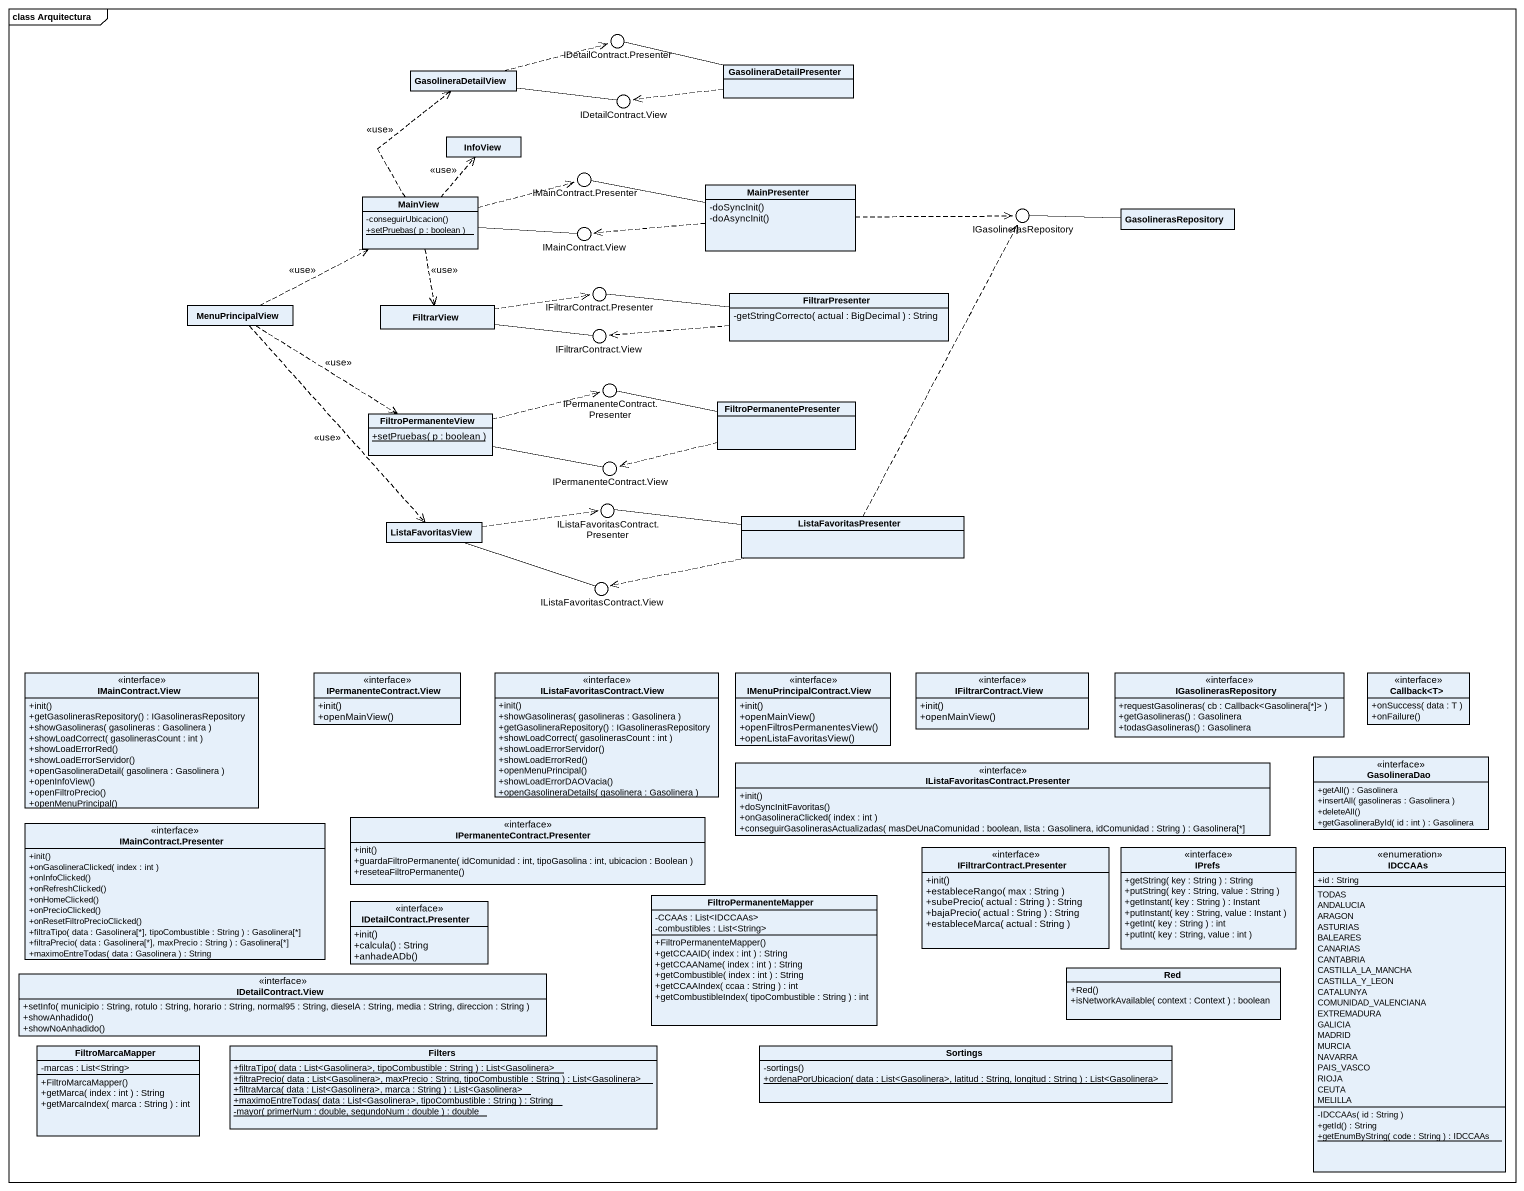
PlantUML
@startuml
mainframe class Arquitectura
allowmixing
hide circle
hide empty members
skinparam classAttributeIconSize 0
() "IDetailContract.Presenter" as IDetailContract_Presenter
class GasolineraDetailView
class GasolineraDetailPresenter
() "IDetailContract.View" as IDetailContract_View
class InfoView
() "IMainContract.Presenter" as IMainContract_Presenter
class MainPresenter {
  -doSyncInit()
  -doAsyncInit()
}
class MainView {
  -conseguirUbicacion()
  {static} +setPruebas( p : boolean )
}
() "IMainContract.View" as IMainContract_View
() IGasolinerasRepository
class GasolinerasRepository
class MenuPrincipalView
class FiltrarView
() "IFiltrarContract.Presenter" as IFiltrarContract_Presenter
class FiltrarPresenter {
  -getStringCorrecto( actual : BigDecimal ) : String
}
() "IFiltrarContract.View" as IFiltrarContract_View
() "IPermanenteContract.Presenter" as IPermanenteContract
class FiltroPermanenteView {
  {static} +setPruebas( p : boolean )
}
class FiltroPermanentePresenter
() "IPermanenteContract.View" as IPermanenteContract_View
() "IListaFavoritasContract.Presenter" as IListaFavoritasContract
class ListaFavoritasView
class ListaFavoritasPresenter
() "IListaFavoritasContract.View" as IListaFavoritasContract_View
interface "IMainContract.View" as IMainContract_View_2 {
  +init()
  +getGasolinerasRepository() : IGasolinerasRepository
  +showGasolineras( gasolineras : Gasolinera )
  +showLoadCorrect( gasolinerasCount : int )
  +showLoadErrorRed()
  +showLoadErrorServidor()
  +openGasolineraDetail( gasolinera : Gasolinera )
  +openInfoView()
  +openFiltroPrecio()
  +openMenuPrincipal()
}
interface "IPermanenteContract.View" as IPermanenteContract_View_2 {
  +init()
  +openMainView()
}
interface "IListaFavoritasContract.View" as IListaFavoritasContract_View_2 {
  +init()
  +showGasolineras( gasolineras : Gasolinera )
  +getGasolineraRepository() : IGasolinerasRepository
  +showLoadCorrect( gasolinerasCount : int )
  +showLoadErrorServidor()
  +showLoadErrorRed()
  +openMenuPrincipal()
  +showLoadErrorDAOVacia()
  +openGasolineraDetails( gasolinera : Gasolinera )
}
interface "IMenuPrincipalContract.View" as IMenuPrincipalContract_View {
  +init()
  +openMainView()
  +openFiltrosPermanentesView()
  +openListaFavoritasView()
}
interface "IFiltrarContract.View" as IFiltrarContract_View_2 {
  +init()
  +openMainView()
}
interface "IGasolinerasRepository" as IGasolinerasRepository_2 {
  +requestGasolineras( cb : Callback<Gasolinera[*]> )
  +getGasolineras() : Gasolinera
  +todasGasolineras() : Gasolinera
}
interface "Callback<T>" as Callback_T {
  +onSuccess( data : T )
  +onFailure()
}
interface "IListaFavoritasContract.Presenter" as IListaFavoritasContract_2 {
  +init()
  +doSyncInitFavoritas()
  +onGasolineraClicked( index : int )
  +conseguirGasolinerasActualizadas( masDeUnaComunidad : boolean, lista : Gasolinera, idComunidad : String ) : Gasolinera[*]
}
interface GasolineraDao {
  +getAll() : Gasolinera
  +insertAll( gasolineras : Gasolinera )
  +deleteAll()
  +getGasolineraById( id : int ) : Gasolinera
}
interface "IMainContract.Presenter" as IMainContract_Presenter_2 {
  +init()
  +onGasolineraClicked( index : int )
  +onInfoClicked()
  +onRefreshClicked()
  +onHomeClicked()
  +onPrecioClicked()
  +onResetFiltroPrecioClicked()
  +filtraTipo( data : Gasolinera[*], tipoCombustible : String ) : Gasolinera[*]
  +filtraPrecio( data : Gasolinera[*], maxPrecio : String ) : Gasolinera[*]
  +maximoEntreTodas( data : Gasolinera ) : String
}
interface "IPermanenteContract.Presenter" as IPermanenteContract_2 {
  +init()
  +guardaFiltroPermanente( idComunidad : int, tipoGasolina : int, ubicacion : Boolean )
  +reseteaFiltroPermanente()
}
interface "IFiltrarContract.Presenter" as IFiltrarContract_Presenter_2 {
  +init()
  +estableceRango( max : String )
  +subePrecio( actual : String ) : String
  +bajaPrecio( actual : String ) : String
  +estableceMarca( actual : String )
}
interface IPrefs {
  +getString( key : String ) : String
  +putString( key : String, value : String )
  +getInstant( key : String ) : Instant
  +putInstant( key : String, value : Instant )
  +getInt( key : String ) : int
  +putInt( key : String, value : int )
}
enum IDCCAAs {
  +id : String
  TODAS
  ANDALUCIA
  ARAGON
  ASTURIAS
  BALEARES
  CANARIAS
  CANTABRIA
  CASTILLA_LA_MANCHA
  CASTILLA_Y_LEON
  CATALUNYA
  COMUNIDAD_VALENCIANA
  EXTREMADURA
  GALICIA
  MADRID
  MURCIA
  NAVARRA
  PAIS_VASCO
  RIOJA
  CEUTA
  MELILLA
  -IDCCAAs( id : String )
  +getId() : String
  {static} +getEnumByString( code : String ) : IDCCAAs
}
interface "IDetailContract.Presenter" as IDetailContract_Presenter_2 {
  +init()
  +calcula() : String
  +anhadeADb()
}
class FiltroPermanenteMapper {
  -CCAAs : List<IDCCAAs>
  -combustibles : List<String>
  +FiltroPermanenteMapper()
  +getCCAAID( index : int ) : String
  +getCCAAName( index : int ) : String
  +getCombustible( index : int ) : String
  +getCCAAIndex( ccaa : String ) : int
  +getCombustibleIndex( tipoCombustible : String ) : int
}
class Red {
  +Red()
  +isNetworkAvailable( context : Context ) : boolean
}
interface "IDetailContract.View" as IDetailContract_View_2 {
  +setInfo( municipio : String, rotulo : String, horario : String, normal95 : String, dieselA : String, media : String, direccion : String )
  +showAnhadido()
  +showNoAnhadido()
}
class FiltroMarcaMapper {
  -marcas : List<String>
  +FiltroMarcaMapper()
  +getMarca( index : int ) : String
  +getMarcaIndex( marca : String ) : int
}
class Filters {
  {static} +filtraTipo( data : List<Gasolinera>, tipoCombustible : String ) : List<Gasolinera>
  {static} +filtraPrecio( data : List<Gasolinera>, maxPrecio : String, tipoCombustible : String ) : List<Gasolinera>
  {static} +filtraMarca( data : List<Gasolinera>, marca : String ) : List<Gasolinera>
  {static} +maximoEntreTodas( data : List<Gasolinera>, tipoCombustible : String ) : String
  {static} -mayor( primerNum : double, segundoNum : double ) : double
}
class Sortings {
  -sortings()
  {static} +ordenaPorUbicacion( data : List<Gasolinera>, latitud : String, longitud : String ) : List<Gasolinera>
}
GasolineraDetailView .right.> IDetailContract_Presenter
GasolineraDetailView -right- IDetailContract_View
GasolineraDetailPresenter -left- IDetailContract_Presenter
GasolineraDetailPresenter .left.> IDetailContract_View
MainPresenter -left- IMainContract_Presenter
MainPresenter .left.> IMainContract_View
MainPresenter .right.> IGasolinerasRepository
MainView .up.> GasolineraDetailView : <<use>>
MainView .up.> InfoView : <<use>>
MainView .right.> IMainContract_Presenter
MainView -right- IMainContract_View
MainView ..> FiltrarView : <<use>>
GasolinerasRepository -left- IGasolinerasRepository
MenuPrincipalView .right.> MainView : <<use>>
MenuPrincipalView ..> FiltroPermanenteView : <<use>>
MenuPrincipalView ..> ListaFavoritasView : <<use>>
FiltrarView .right.> IFiltrarContract_Presenter
FiltrarView -right- IFiltrarContract_View
FiltrarPresenter -left- IFiltrarContract_Presenter
FiltrarPresenter .left.> IFiltrarContract_View
FiltroPermanenteView .right.> IPermanenteContract
FiltroPermanenteView -right- IPermanenteContract_View
FiltroPermanentePresenter -left- IPermanenteContract
FiltroPermanentePresenter .left.> IPermanenteContract_View
ListaFavoritasView .right.> IListaFavoritasContract
ListaFavoritasView -right- IListaFavoritasContract_View
ListaFavoritasPresenter .up.> IGasolinerasRepository
ListaFavoritasPresenter -left- IListaFavoritasContract
ListaFavoritasPresenter .left.> IListaFavoritasContract_View
@enduml
